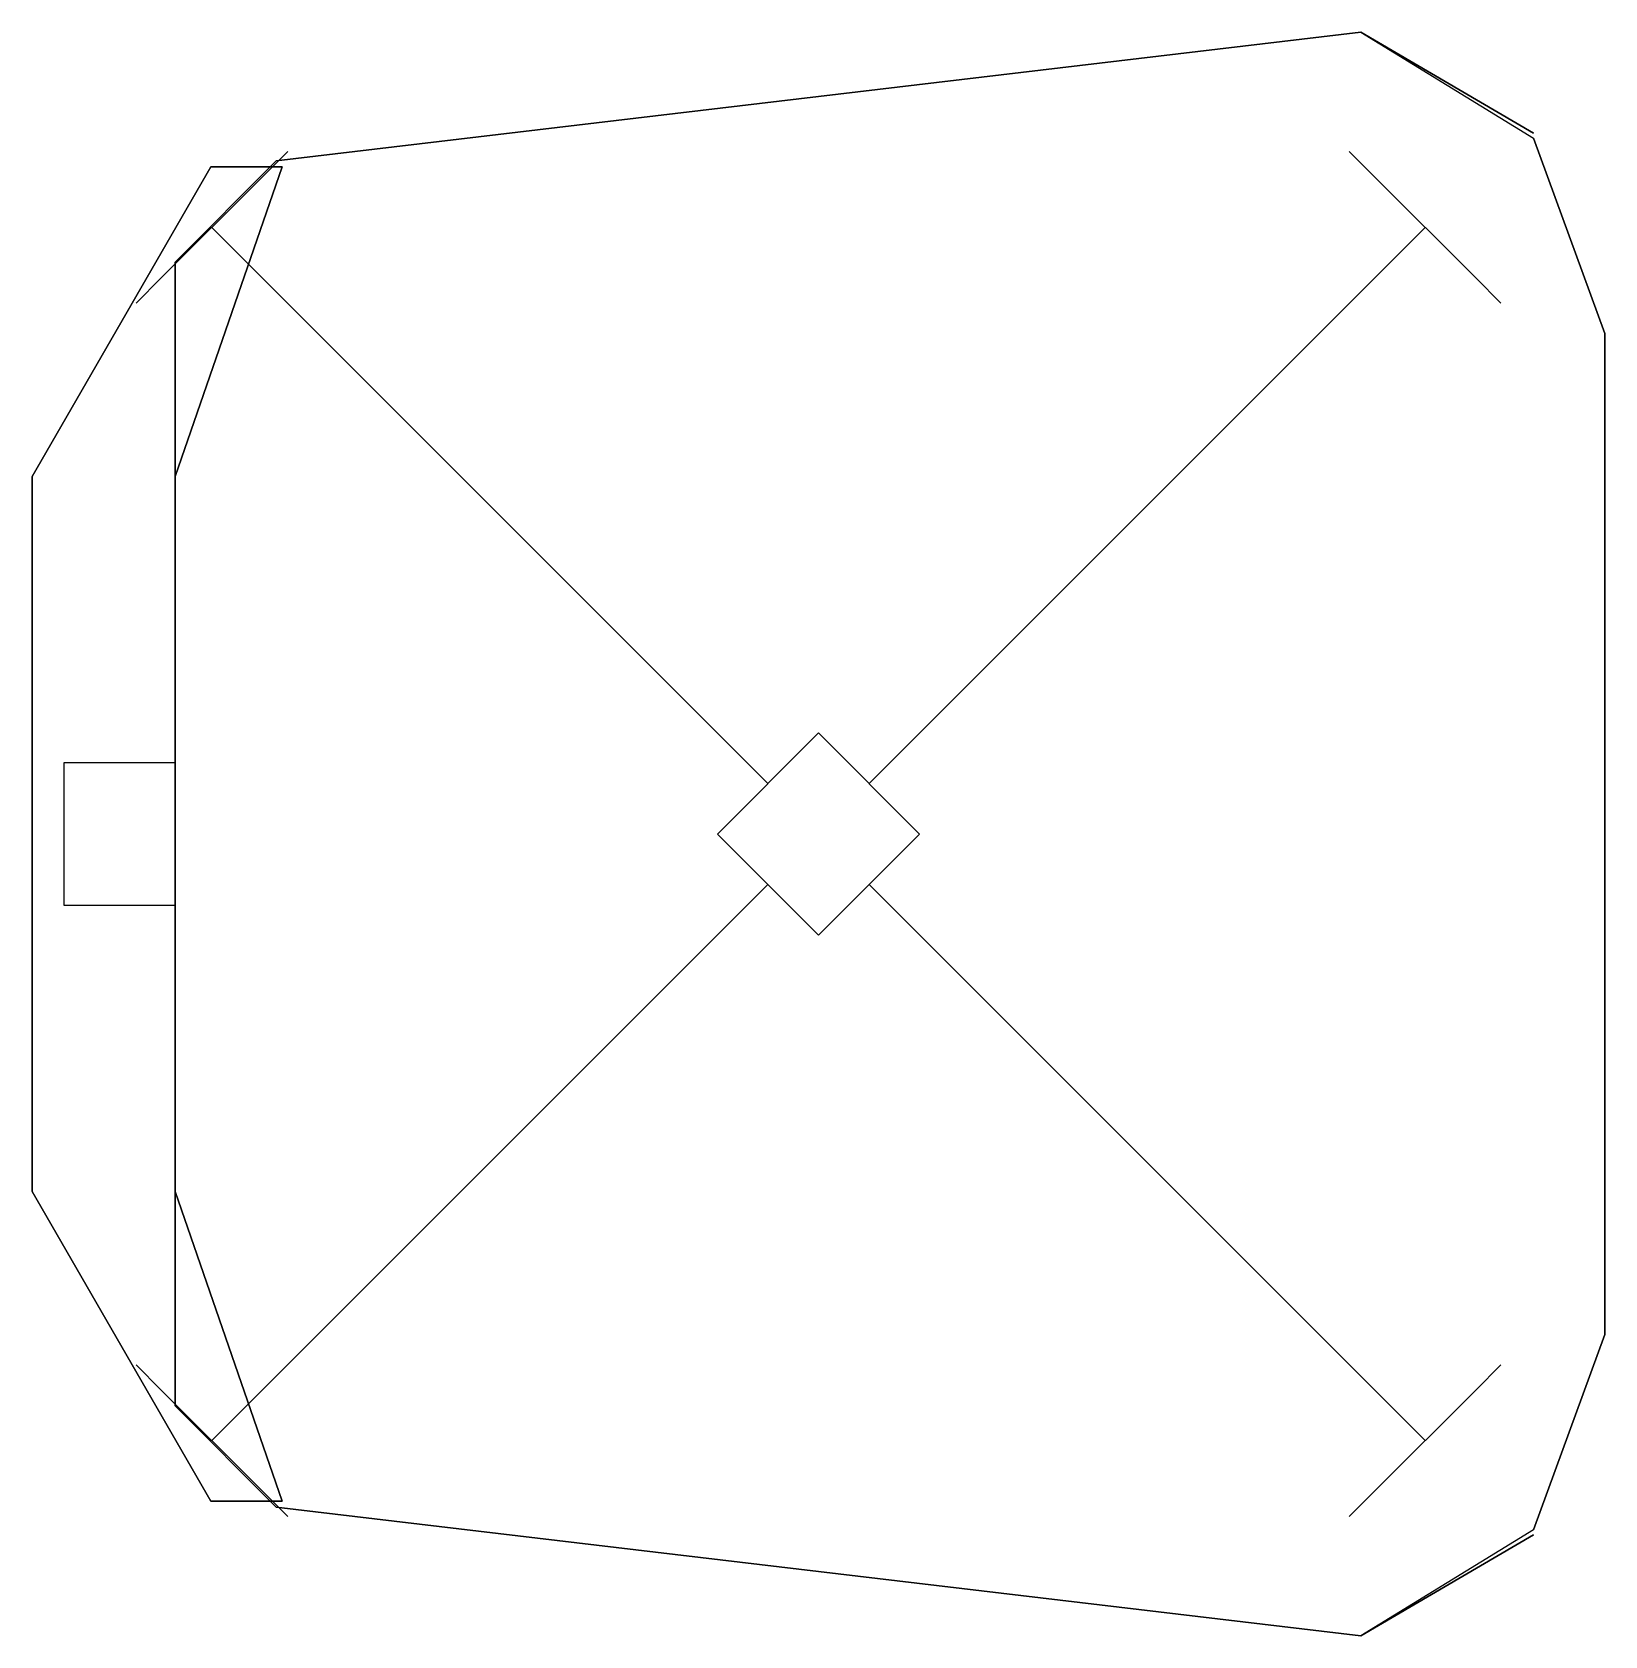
# Model space of a CAD drawing. Extents: x -0.559 to 0, y -0.285 to 0.285.
import ezdxf

# ---------------------------------------------------------------- set-up
doc = ezdxf.new("R2010")
doc.units = 0
doc.header["$LTSCALE"] = 2
doc.linetypes.add('CHROME', pattern=[10000, 10000, 0])
doc.layers.get('0').update_dxf_attribs({"linetype": 'CONTINUOUS'})

msp = doc.modelspace()

# ---------------------------------------------------------------- linework, layer by layer
at = {"color": 0, "linetype": 'BYBLOCK'}
for points, invisible_edges in [([(-0.0254, 0.24719, 0.4064), (-0.508, 0.2032, 0.3937), (-0.47208, 0.23912, 0.4064), (-0.08674, 0.2849, 0.4064)], 1), ([(0, 0.1778, 0.3937), (-0.508, 0.2032, 0.3937), (-0.0254, 0.24719, 0.4064), (0, 0.1778, 0.3937)], 3), ([(-0.5588, 0.127, 0.5588), (-0.4953, 0.23699, 0.5842), (-0.4699, 0.23699, 0.5842), (-0.508, 0.127, 0.5588)], 8), ([(-0.5588, 0.127, 0.7874), (-0.4953, 0.23699, 0.7366), (-0.4699, 0.23699, 0.7366), (-0.508, 0.127, 0.7874)], 8), ([(-0.508, 0.127, 0.7874), (-0.4699, 0.23699, 0.7366), (-0.4699, 0.23699, 0.5842), (-0.508, 0.127, 0.5588)], 8), ([(0, -0.1778, 0.3937), (-0.508, -0.2032, 0.3937), (-0.508, 0.2032, 0.3937), (0, 0.1778, 0.3937)], 5), ([(-0.5588, 0.127, 0.5588), (-0.508, 0.127, 0.5588), (-0.508, -0.127, 0.5588), (-0.5588, -0.127, 0.5588)], 5), ([(-0.508, -0.127, 0.7874), (-0.5588, -0.127, 0.7874), (-0.5588, 0.127, 0.7874), (-0.508, 0.127, 0.7874)], 5), ([(-0.508, -0.127, 0.7874), (-0.508, 0.127, 0.7874), (-0.508, 0.127, 0.5588), (-0.508, -0.127, 0.5588)], 10), ([(-0.5588, -0.127, 0.5588), (-0.508, -0.127, 0.5588), (-0.4699, -0.23699, 0.5842), (-0.4953, -0.23699, 0.5842)], 1), ([(-0.4699, -0.23699, 0.7366), (-0.4953, -0.23699, 0.7366), (-0.5588, -0.127, 0.7874), (-0.508, -0.127, 0.7874)], 4), ([(-0.4699, -0.23699, 0.7366), (-0.508, -0.127, 0.7874), (-0.508, -0.127, 0.5588), (-0.4699, -0.23699, 0.5842)], 2), ([(-0.508, -0.2032, 0.3937), (-0.0254, -0.24719, 0.4064), (0, -0.1778, 0.3937), (-0.508, -0.2032, 0.3937)], 5), ([(-0.08674, -0.2849, 0.4064), (-0.47208, -0.23912, 0.4064), (-0.508, -0.2032, 0.3937), (-0.0254, -0.24719, 0.4064)], 4)]:
    msp.add_3dface(points, dxfattribs=dict(at, invisible_edges=invisible_edges))
for points in [[(-0.47208, 0.23912, 0.4064), (-0.08674, 0.2849, 0.4064), (-0.08674, 0.2849, 0.3556), (-0.47208, 0.23912, 0.3556)], [(-0.02542, 0.24898, 0.4064), (-0.08674, 0.2849, 0.4064), (-0.08674, 0.2849, 0.3556), (-0.02542, 0.24898, 0.3556)], [(0, 0.1778, 0.3937), (-0.0254, 0.24719, 0.4064), (-0.0254, 0.24719, 0.3556), (0, 0.1778, 0.3556)], [(-0.5588, 0.127, 0.7874), (-0.4953, 0.23699, 0.7366), (-0.4953, 0.23699, 0.5842), (-0.5588, 0.127, 0.5588)], [(-0.508, 0.2032, 0.3937), (-0.47208, 0.23912, 0.4064), (-0.47208, 0.23912, 0.3556), (-0.508, 0.2032, 0.3556)], [(-0.4953, 0.23699, 0.7366), (-0.4953, 0.23699, 0.5842), (-0.4699, 0.23699, 0.5842), (-0.4699, 0.23699, 0.7366)], [(-0.508, -0.2032, 0.3937), (-0.508, 0.2032, 0.3937), (-0.508, 0.2032, 0.3556), (-0.508, -0.2032, 0.3556)], [(0, -0.1778, 0.3937), (0, 0.1778, 0.3937), (0, 0.1778, 0.3556), (0, -0.1778, 0.3556)], [(-0.5588, -0.127, 0.7874), (-0.5588, 0.127, 0.7874), (-0.5588, 0.127, 0.5588), (-0.5588, -0.127, 0.5588)], [(-0.4953, -0.23699, 0.7366), (-0.5588, -0.127, 0.7874), (-0.5588, -0.127, 0.5588), (-0.4953, -0.23699, 0.5842)], [(-0.0254, -0.24719, 0.4064), (0, -0.1778, 0.3937), (0, -0.1778, 0.3556), (-0.0254, -0.24719, 0.3556)], [(-0.47208, -0.23912, 0.4064), (-0.508, -0.2032, 0.3937), (-0.508, -0.2032, 0.3556), (-0.47208, -0.23912, 0.3556)], [(-0.4953, -0.23699, 0.7366), (-0.4953, -0.23699, 0.5842), (-0.4699, -0.23699, 0.5842), (-0.4699, -0.23699, 0.7366)], [(-0.47208, -0.23912, 0.4064), (-0.08674, -0.2849, 0.4064), (-0.08674, -0.2849, 0.3556), (-0.47208, -0.23912, 0.3556)], [(-0.08674, -0.2849, 0.4064), (-0.02542, -0.24898, 0.4064), (-0.02542, -0.24898, 0.3556), (-0.08674, -0.2849, 0.3556)]]:
    msp.add_3dface(points, dxfattribs=at)
at = {"color": 4, "linetype": 'CHROME'}
for points in [[(-0.47697, 0.23349), (-0.46799, 0.24247, 0.0254), (-0.46799, 0.24247, 0.0508), (-0.47697, 0.23349, 0.0762)], [(-0.08183, 0.23349, 0.0762), (-0.09081, 0.24247, 0.0508), (-0.09081, 0.24247, 0.0254), (-0.08183, 0.23349)], [(-0.47697, 0.23349, 0.0762), (-0.51289, 0.19757, 0.0762), (-0.51289, 0.19757), (-0.47697, 0.23349)], [(-0.04591, 0.19757, 0.0762), (-0.08183, 0.23349, 0.0762), (-0.08183, 0.23349), (-0.04591, 0.19757)], [(-0.29736, 0.01796, 0.1016), (-0.49493, 0.21553, 0.0508), (-0.49493, 0.21553, 0.0254), (-0.29736, 0.01796, 0.0508)], [(-0.26144, 0.01796, 0.1016), (-0.06387, 0.21553, 0.0508), (-0.06387, 0.21553, 0.0254), (-0.26144, 0.01796, 0.0508)], [(-0.51289, 0.19757, 0.0762), (-0.52187, 0.18859, 0.0508), (-0.52187, 0.18859, 0.0254), (-0.51289, 0.19757)], [(-0.04591, 0.19757), (-0.03693, 0.18859, 0.0254), (-0.03693, 0.18859, 0.0508), (-0.04591, 0.19757, 0.0762)], [(-0.2794, 0.03592, 0.3556), (-0.31532, 0, 0.3556), (-0.31532, 0, 0.0508), (-0.2794, 0.03592, 0.0508)], [(-0.24348, 0, 0.3556), (-0.2794, 0.03592, 0.3556), (-0.2794, 0.03592, 0.0508), (-0.24348, 0, 0.0508)], [(-0.54744, -0.0254, 0.55361), (-0.54744, 0.0254, 0.55361), (-0.508, 0.0254, 0.3937), (-0.508, -0.0254, 0.3937)], [(-0.2794, -0.03592, 0.3556), (-0.31532, 0, 0.3556), (-0.31532, 0, 0.0508), (-0.2794, -0.03592, 0.0508)], [(-0.24348, 0, 0.3556), (-0.2794, -0.03592, 0.3556), (-0.2794, -0.03592, 0.0508), (-0.24348, 0, 0.0508)], [(-0.29736, -0.01796, 0.1016), (-0.49493, -0.21553, 0.0508), (-0.49493, -0.21553, 0.0254), (-0.29736, -0.01796, 0.0508)], [(-0.26144, -0.01796, 0.1016), (-0.06387, -0.21553, 0.0508), (-0.06387, -0.21553, 0.0254), (-0.26144, -0.01796, 0.0508)], [(-0.51289, -0.19757), (-0.52187, -0.18859, 0.0254), (-0.52187, -0.18859, 0.0508), (-0.51289, -0.19757, 0.0762)], [(-0.04591, -0.19757, 0.0762), (-0.03693, -0.18859, 0.0508), (-0.03693, -0.18859, 0.0254), (-0.04591, -0.19757)], [(-0.51289, -0.19757, 0.0762), (-0.47697, -0.23349, 0.0762), (-0.47697, -0.23349), (-0.51289, -0.19757)], [(-0.08183, -0.23349, 0.0762), (-0.04591, -0.19757, 0.0762), (-0.04591, -0.19757), (-0.08183, -0.23349)], [(-0.47697, -0.23349, 0.0762), (-0.46799, -0.24247, 0.0508), (-0.46799, -0.24247, 0.0254), (-0.47697, -0.23349)], [(-0.08183, -0.23349), (-0.09081, -0.24247, 0.0254), (-0.09081, -0.24247, 0.0508), (-0.08183, -0.23349, 0.0762)]]:
    msp.add_3dface(points, dxfattribs=at)

doc.saveas('drawing.dxf')
